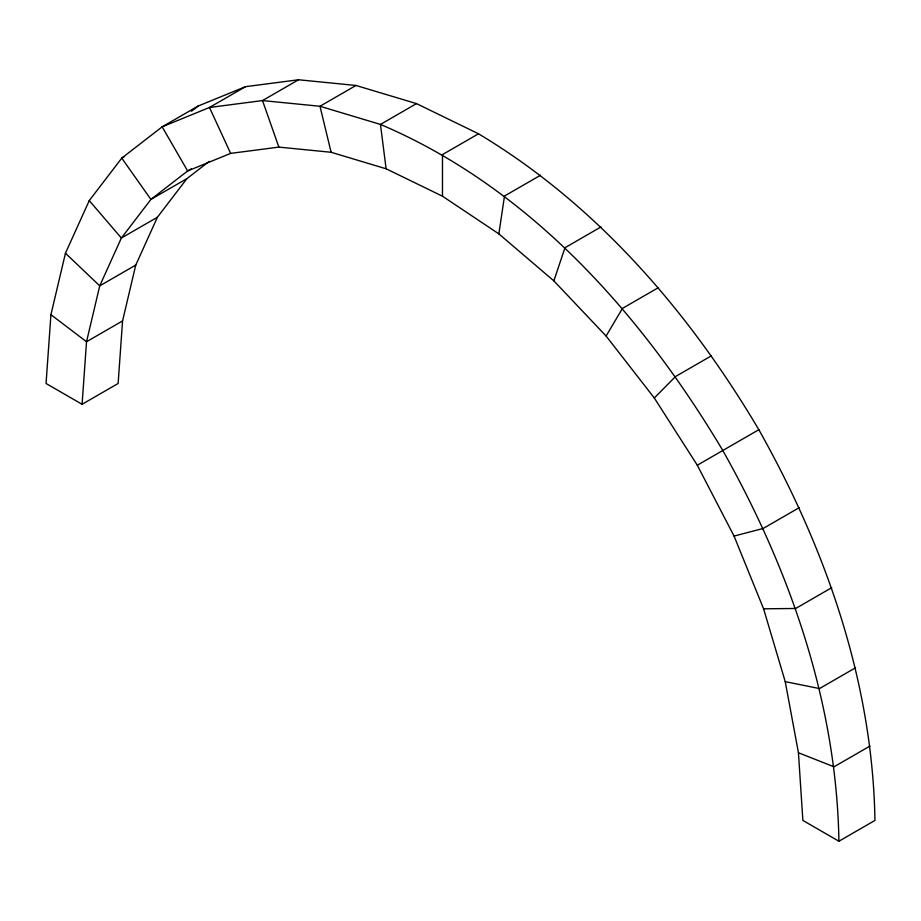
<?xml version="1.0" encoding="UTF-8"?>
<svg xmlns="http://www.w3.org/2000/svg" width="921" height="921" viewBox="0 0 921 921"><rect width="100%" height="100%" fill="white"/><g stroke="black" fill="none" stroke-linecap="round" stroke-linejoin="round"><path stroke-width="1.38" d="M442.483 196.208L442.483 154.59L478.517 133.787C596.82 204.738 689.115 311.897 758.835 429.704C825.999 548.985 872.659 682.496 874.95 820.427L838.916 841.23L802.87 820.427L798.438 752.756L785.233 681.644L763.59 608.816L734.049 536.08L697.312 465.22L654.313 397.987L606.099 336.027L553.843 280.87L498.86 233.876L442.483 196.208L386.106 168.785L331.111 152.276L278.867 147.107L230.653 153.381L187.642 170.961L150.917 199.42L121.365 238.032L99.733 285.867L86.528 341.749L82.084 404.284L46.05 383.481L50.931 314.683L65.449 253.217L89.256 200.605L121.756 158.124L162.165 126.822L198.199 106.019L245.504 86.678L298.542 79.77L356.013 85.469L416.499 103.613L478.517 133.787M209.217 161.371L186.951 178.605L157.41 217.229L135.767 265.064L122.562 320.934L118.13 383.481L82.084 404.284M498.86 233.876L504.501 196.035L540.535 175.232M553.843 280.87L564.987 247.726L601.022 226.911M606.099 336.027L622.458 308.397L658.492 287.582M654.313 397.987L675.496 376.551L711.53 355.736M191.464 111.234L198.199 106.019M124.243 156.685L121.756 158.124L150.917 199.42L186.951 178.605M245.504 86.678L209.47 107.481L162.165 126.822L187.642 170.961L191.372 168.808M298.542 79.77L262.508 100.573L209.47 107.481L230.653 153.381M356.013 85.457L319.978 106.272L262.508 100.573L278.867 147.107M157.41 217.229L121.365 238.032L89.256 200.605M135.767 265.064L99.733 285.867L65.449 253.217M416.499 103.613L380.465 124.427L319.978 106.272L331.111 152.276M122.562 320.934L86.528 341.749L50.931 314.683M697.312 465.22L758.835 429.704M799.244 507.644L763.198 528.458L734.049 536.08M831.744 587.656L795.698 608.47L763.59 608.816M855.551 667.76L819.506 688.574L785.233 681.644M870.069 745.998L834.035 766.802L798.438 752.756M386.106 168.785L380.465 124.427C529.333 187.7 641.442 313.934 722.801 450.507C789.965 569.8 836.613 703.299 838.916 841.23"/></g></svg>
